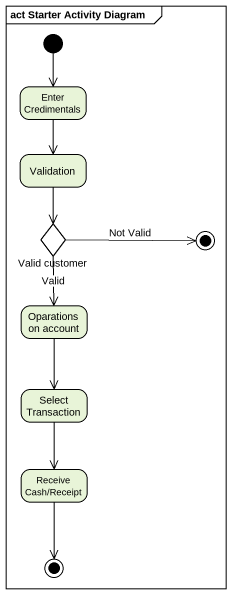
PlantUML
@startuml
mainframe act Starter Activity Diagram
hide empty description
state "Enter Credimentals" as Enter_Credimentals
state Validation
state "Valid customer" as Valid_customer <<choice>>
state final1 <<end>>
state "Oparations on account" as Oparations_on_account
state "Select Transaction" as Select_Transaction
state "Receive Cash/Receipt" as Receive_Cash_Receipt
state final2 <<end>>
[*] --> Enter_Credimentals
Enter_Credimentals --> Validation
Validation --> Valid_customer
Valid_customer -right-> final1 : Not Valid
Valid_customer --> Oparations_on_account : Valid
Oparations_on_account --> Select_Transaction
Select_Transaction --> Receive_Cash_Receipt
Receive_Cash_Receipt --> final2
@enduml
